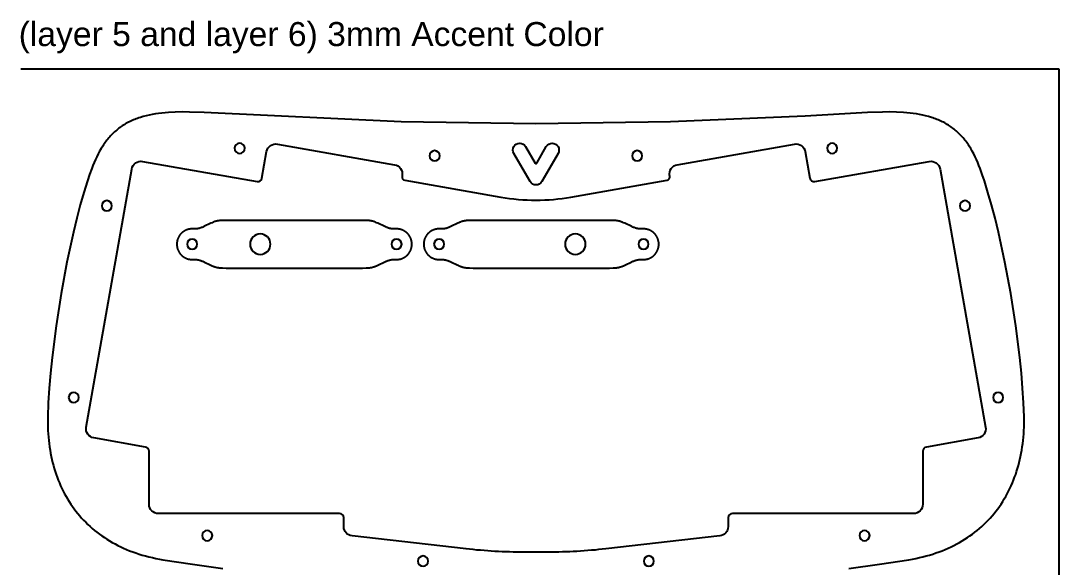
# Model space of a CAD drawing. Extents: x -770 to 754, y -86 to 233.
# Drawn here: x 449.5 to 754.3, y 72.2 to 232.8 of the extents above; entities that cross this region are included whole.
import ezdxf

# ---------------------------------------------------------------- set-up
doc = ezdxf.new("R2010")
doc.units = 0
for name, color, linetype in [('2D_ACR_PLOT$CUT1', 4, 'CONTINUOUS'), ('2D_ACR_PLOT$CUT2', 3, 'CONTINUOUS'), ('2D_ACR_PLOT$NOPRINT', 200, 'CONTINUOUS')]:
    doc.layers.add(name, color=color, linetype=linetype)
doc.styles.add('ARIAL_REGULAR', font='arial.ttf')

msp = doc.modelspace()

# ---------------------------------------------------------------- linework, layer by layer
at = {"layer": '2D_ACR_PLOT$CUT1'}
for p, q in [((597.65, 195.8, 22.2), (600.43, 190.98, 22.2)), ((600.93, 190.98, 22.2), (603.71, 195.8, 22.2)), ((598.95, 185.55, 22.2), (594.19, 193.8, 22.2)), ((607.18, 193.8, 22.2), (602.41, 185.55, 22.2))]:
    msp.add_line(p, q, dxfattribs=at)
at = {"layer": '2D_ACR_PLOT$CUT1', "extrusion": (-4.73695e-15, 0, -1)}
for centre in [(-513.73, 195.3, -22.2), (-687.63, 195.3, -22.2), (-570.96, 193.12, -22.2), (-630.41, 193.12, -22.2)]:
    msp.add_circle(centre, 1.5, dxfattribs=at)
at = {"layer": '2D_ACR_PLOT$CUT1', "extrusion": (0, 0, -1)}
for centre, radius in [((-474.73, 178.43, -22.2), 1.5), ((-726.63, 178.43, -22.2), 1.5), ((-499.78, 167.14), 1.5), ((-519.78, 167.14), 3), ((-559.78, 167.14), 1.5), ((-572.25, 167.14), 1.5), ((-612.25, 167.14), 3), ((-632.25, 167.14), 1.5), ((-465.02, 122.12, -22.2), 1.5), ((-736.34, 122.12, -22.2), 1.5), ((-504.22, 81.53, -22.2), 1.5), ((-697.14, 81.53, -22.2), 1.5), ((-567.55, 74.06, -22.2), 1.5), ((-633.81, 74.06, -22.2), 1.5)]:
    msp.add_circle(centre, radius, dxfattribs=at)
for centre, start, end in [((-595.92, 194.8, -22.2), 330, 150), ((-605.45, 194.8, -22.2), 30, 210), ((-600.68, 186.55, -22.2), 210, 330)]:
    msp.add_arc(centre, 2, start, end, dxfattribs=at)
at = {"layer": '2D_ACR_PLOT$CUT1'}
msp.add_arc((600.68, 191.12, 22.2), 0.287, 210, 330, dxfattribs=at)
at = {"layer": '2D_ACR_PLOT$CUT2'}
for p, q in [((484.18, 204.25, 22.2), (483.77, 204.11, 22.2)), ((484.59, 204.39, 22.2), (484.18, 204.25, 22.2)), ((485.43, 204.63, 22.2), (484.59, 204.39, 22.2)), ((486.29, 204.86, 22.2), (485.43, 204.63, 22.2)), ((487.17, 205.06, 22.2), (486.29, 204.86, 22.2)), ((488.06, 205.24, 22.2), (487.17, 205.06, 22.2)), ((488.98, 205.39, 22.2), (488.06, 205.24, 22.2)), ((489.91, 205.53, 22.2), (488.98, 205.39, 22.2)), ((490.86, 205.65, 22.2), (489.91, 205.53, 22.2)), ((491.82, 205.74, 22.2), (490.86, 205.65, 22.2)), ((492.8, 205.82, 22.2), (491.82, 205.74, 22.2)), ((494.81, 205.93, 22.2), (492.8, 205.82, 22.2)), ((496.87, 205.98, 22.2), (494.81, 205.93, 22.2)), ((498.97, 205.97, 22.2), (496.87, 205.98, 22.2)), ((503.32, 205.85, 22.2), (498.97, 205.97, 22.2)), ((561.16, 203.09, 22.2), (503.32, 205.85, 22.2)), ((679.73, 204.78, 22.2), (640.21, 203.09, 22.2)), ((698.05, 205.85, 22.2), (679.73, 204.78, 22.2)), ((702.39, 205.97, 22.2), (698.05, 205.85, 22.2)), ((704.5, 205.98, 22.2), (702.39, 205.97, 22.2)), ((706.56, 205.93, 22.2), (704.5, 205.98, 22.2)), ((708.56, 205.82, 22.2), (706.56, 205.93, 22.2)), ((709.54, 205.74, 22.2), (708.56, 205.82, 22.2)), ((710.51, 205.65, 22.2), (709.54, 205.74, 22.2)), ((711.45, 205.53, 22.2), (710.51, 205.65, 22.2)), ((712.39, 205.39, 22.2), (711.45, 205.53, 22.2)), ((713.3, 205.24, 22.2), (712.39, 205.39, 22.2)), ((714.2, 205.06, 22.2), (713.3, 205.24, 22.2)), ((715.07, 204.86, 22.2), (714.2, 205.06, 22.2)), ((715.93, 204.63, 22.2), (715.07, 204.86, 22.2)), ((716.77, 204.39, 22.2), (715.93, 204.63, 22.2)), ((717.18, 204.25, 22.2), (716.77, 204.39, 22.2)), ((717.59, 204.11, 22.2), (717.18, 204.25, 22.2)), ((478.29, 201.19, 22.2), (477.97, 200.94, 22.2)), ((478.62, 201.44, 22.2), (478.29, 201.19, 22.2)), ((478.95, 201.67, 22.2), (478.62, 201.44, 22.2)), ((479.29, 201.9, 22.2), (478.95, 201.67, 22.2)), ((479.63, 202.13, 22.2), (479.29, 201.9, 22.2)), ((479.98, 202.34, 22.2), (479.63, 202.13, 22.2)), ((480.34, 202.55, 22.2), (479.98, 202.34, 22.2)), ((480.7, 202.75, 22.2), (480.34, 202.55, 22.2)), ((481.07, 202.94, 22.2), (480.7, 202.75, 22.2)), ((481.44, 203.13, 22.2), (481.07, 202.94, 22.2)), ((481.81, 203.31, 22.2), (481.44, 203.13, 22.2)), ((482.2, 203.48, 22.2), (481.81, 203.31, 22.2)), ((482.58, 203.65, 22.2), (482.2, 203.48, 22.2)), ((482.97, 203.81, 22.2), (482.58, 203.65, 22.2)), ((483.37, 203.96, 22.2), (482.97, 203.81, 22.2)), ((483.77, 204.11, 22.2), (483.37, 203.96, 22.2)), ((600.68, 202.53, 22.2), (561.16, 203.09, 22.2)), ((640.21, 203.09, 22.2), (600.68, 202.53, 22.2)), ((717.99, 203.96, 22.2), (717.59, 204.11, 22.2)), ((718.39, 203.81, 22.2), (717.99, 203.96, 22.2)), ((718.78, 203.65, 22.2), (718.39, 203.81, 22.2)), ((719.17, 203.48, 22.2), (718.78, 203.65, 22.2)), ((719.55, 203.31, 22.2), (719.17, 203.48, 22.2)), ((719.93, 203.13, 22.2), (719.55, 203.31, 22.2)), ((720.3, 202.94, 22.2), (719.93, 203.13, 22.2)), ((720.66, 202.75, 22.2), (720.3, 202.94, 22.2)), ((721.02, 202.55, 22.2), (720.66, 202.75, 22.2)), ((721.38, 202.34, 22.2), (721.02, 202.55, 22.2)), ((721.73, 202.13, 22.2), (721.38, 202.34, 22.2)), ((722.07, 201.9, 22.2), (721.73, 202.13, 22.2)), ((722.41, 201.67, 22.2), (722.07, 201.9, 22.2)), ((722.75, 201.44, 22.2), (722.41, 201.67, 22.2)), ((723.08, 201.19, 22.2), (722.75, 201.44, 22.2)), ((723.4, 200.94, 22.2), (723.08, 201.19, 22.2)), ((475.3, 198.36, 22.2), (475.03, 198.04, 22.2)), ((475.58, 198.67, 22.2), (475.3, 198.36, 22.2)), ((475.86, 198.98, 22.2), (475.58, 198.67, 22.2)), ((476.14, 199.28, 22.2), (475.86, 198.98, 22.2)), ((476.43, 199.58, 22.2), (476.14, 199.28, 22.2)), ((476.73, 199.86, 22.2), (476.43, 199.58, 22.2)), ((477.03, 200.14, 22.2), (476.73, 199.86, 22.2)), ((477.34, 200.42, 22.2), (477.03, 200.14, 22.2)), ((477.65, 200.68, 22.2), (477.34, 200.42, 22.2)), ((477.97, 200.94, 22.2), (477.65, 200.68, 22.2)), ((723.72, 200.68, 22.2), (723.4, 200.94, 22.2)), ((724.03, 200.42, 22.2), (723.72, 200.68, 22.2)), ((724.33, 200.14, 22.2), (724.03, 200.42, 22.2)), ((724.64, 199.86, 22.2), (724.33, 200.14, 22.2)), ((724.93, 199.58, 22.2), (724.64, 199.86, 22.2)), ((725.22, 199.28, 22.2), (724.93, 199.58, 22.2)), ((725.51, 198.98, 22.2), (725.22, 199.28, 22.2)), ((725.79, 198.67, 22.2), (725.51, 198.98, 22.2)), ((726.06, 198.36, 22.2), (725.79, 198.67, 22.2)), ((726.33, 198.04, 22.2), (726.06, 198.36, 22.2)), ((473.06, 195.22, 22.2), (472.62, 194.45, 22.2)), ((473.53, 195.96, 22.2), (473.06, 195.22, 22.2)), ((473.76, 196.32, 22.2), (473.53, 195.96, 22.2)), ((474.01, 196.68, 22.2), (473.76, 196.32, 22.2)), ((474.26, 197.03, 22.2), (474.01, 196.68, 22.2)), ((474.51, 197.37, 22.2), (474.26, 197.03, 22.2)), ((474.77, 197.71, 22.2), (474.51, 197.37, 22.2)), ((475.03, 198.04, 22.2), (474.77, 197.71, 22.2)), ((524.83, 196.56, 22.2), (559.2, 190.5, 22.2)), ((642.17, 190.5, 22.2), (676.54, 196.56, 22.2)), ((726.6, 197.71, 22.2), (726.33, 198.04, 22.2)), ((726.85, 197.37, 22.2), (726.6, 197.71, 22.2)), ((727.11, 197.03, 22.2), (726.85, 197.37, 22.2)), ((727.36, 196.68, 22.2), (727.11, 197.03, 22.2)), ((727.6, 196.32, 22.2), (727.36, 196.68, 22.2)), ((727.84, 195.96, 22.2), (727.6, 196.32, 22.2)), ((728.3, 195.22, 22.2), (727.84, 195.96, 22.2)), ((728.74, 194.45, 22.2), (728.3, 195.22, 22.2)), ((471.79, 192.85, 22.2), (471.4, 192.01, 22.2)), ((472.19, 193.66, 22.2), (471.79, 192.85, 22.2)), ((472.62, 194.45, 22.2), (472.19, 193.66, 22.2)), ((520.27, 186.54, 22.2), (521.64, 194.33, 22.2)), ((679.72, 194.33, 22.2), (681.09, 186.54, 22.2)), ((729.17, 193.66, 22.2), (728.74, 194.45, 22.2)), ((729.58, 192.85, 22.2), (729.17, 193.66, 22.2)), ((729.97, 192.01, 22.2), (729.58, 192.85, 22.2)), ((468.69, 113.42, 22.2), (482.05, 189.22, 22.2)), ((470.32, 189.41, 22.2), (469.66, 187.61, 22.2)), ((470.66, 190.29, 22.2), (470.32, 189.41, 22.2)), ((471.02, 191.16, 22.2), (470.66, 190.29, 22.2)), ((471.4, 192.01, 22.2), (471.02, 191.16, 22.2)), ((485.24, 191.45, 22.2), (518.82, 185.53, 22.2)), ((682.54, 185.53, 22.2), (716.13, 191.45, 22.2)), ((719.31, 189.22, 22.2), (732.68, 113.42, 22.2)), ((730.34, 191.16, 22.2), (729.97, 192.01, 22.2)), ((730.7, 190.29, 22.2), (730.34, 191.16, 22.2)), ((731.05, 189.41, 22.2), (730.7, 190.29, 22.2)), ((731.7, 187.61, 22.2), (731.05, 189.41, 22.2)), ((469.66, 187.61, 22.2), (469.05, 185.77, 22.2)), ((561.43, 187.32, 22.2), (561.39, 187.1, 22.2)), ((562.2, 185.94, 22.2), (590.39, 180.97, 22.2)), ((610.97, 180.97, 22.2), (639.16, 185.94, 22.2)), ((639.97, 187.1, 22.2), (639.94, 187.32, 22.2)), ((732.31, 185.77, 22.2), (731.7, 187.61, 22.2)), ((469.05, 185.77, 22.2), (468, 182.37, 22.2)), ((733.36, 182.37, 22.2), (732.31, 185.77, 22.2)), ((468, 182.37, 22.2), (466.96, 178.69, 22.2)), ((734.4, 178.69, 22.2), (733.36, 182.37, 22.2)), ((466.96, 178.69, 22.2), (465.94, 174.76, 22.2)), ((735.43, 174.76, 22.2), (734.4, 178.69, 22.2)), ((465.94, 174.76, 22.2), (464.94, 170.63, 22.2)), ((506.45, 173.76), (506.29, 173.71)), ((506.61, 173.81), (506.45, 173.76)), ((506.76, 173.86), (506.61, 173.81)), ((506.92, 173.9), (506.76, 173.86)), ((507.07, 173.94), (506.92, 173.9)), ((507.22, 173.97), (507.07, 173.94)), ((507.37, 174), (507.22, 173.97)), ((507.52, 174.03), (507.37, 174)), ((507.67, 174.05), (507.52, 174.03)), ((507.81, 174.07), (507.67, 174.05)), ((507.96, 174.09), (507.81, 174.07)), ((508.1, 174.1), (507.96, 174.09)), ((508.39, 174.12), (508.1, 174.1)), ((508.67, 174.13), (508.39, 174.12)), ((509.78, 174.14), (508.67, 174.13)), ((549.78, 174.14), (509.78, 174.14)), ((550.89, 174.13), (549.78, 174.14)), ((551.17, 174.12), (550.89, 174.13)), ((551.46, 174.1), (551.17, 174.12)), ((551.6, 174.09), (551.46, 174.1)), ((551.74, 174.07), (551.6, 174.09)), ((551.89, 174.05), (551.74, 174.07)), ((552.04, 174.03), (551.89, 174.05)), ((552.19, 174), (552.04, 174.03)), ((552.34, 173.97), (552.19, 174)), ((552.49, 173.94), (552.34, 173.97)), ((552.64, 173.9), (552.49, 173.94)), ((552.8, 173.86), (552.64, 173.9)), ((552.95, 173.81), (552.8, 173.86)), ((553.11, 173.76), (552.95, 173.81)), ((553.27, 173.71), (553.11, 173.76)), ((578.92, 173.76), (578.76, 173.71)), ((579.07, 173.81), (578.92, 173.76)), ((579.23, 173.86), (579.07, 173.81)), ((579.39, 173.9), (579.23, 173.86)), ((579.54, 173.94), (579.39, 173.9)), ((579.69, 173.97), (579.54, 173.94)), ((579.84, 174), (579.69, 173.97)), ((579.99, 174.03), (579.84, 174)), ((580.14, 174.05), (579.99, 174.03)), ((580.28, 174.07), (580.14, 174.05)), ((580.43, 174.09), (580.28, 174.07)), ((580.57, 174.1), (580.43, 174.09)), ((580.85, 174.12), (580.57, 174.1)), ((581.14, 174.13), (580.85, 174.12)), ((582.25, 174.14), (581.14, 174.13)), ((622.25, 174.14), (582.25, 174.14)), ((623.36, 174.13), (622.25, 174.14)), ((623.64, 174.12), (623.36, 174.13)), ((623.92, 174.1), (623.64, 174.12)), ((624.07, 174.09), (623.92, 174.1)), ((624.21, 174.07), (624.07, 174.09)), ((624.36, 174.05), (624.21, 174.07)), ((624.5, 174.03), (624.36, 174.05)), ((624.65, 174), (624.5, 174.03)), ((624.8, 173.97), (624.65, 174)), ((624.95, 173.94), (624.8, 173.97)), ((625.11, 173.9), (624.95, 173.94)), ((625.26, 173.86), (625.11, 173.9)), ((625.42, 173.81), (625.26, 173.86)), ((625.58, 173.76), (625.42, 173.81)), ((625.74, 173.71), (625.58, 173.76)), ((736.43, 170.63, 22.2), (735.43, 174.76, 22.2)), ((497.03, 170.71), (496.94, 170.63)), ((497.13, 170.77), (497.03, 170.71)), ((497.22, 170.84), (497.13, 170.77)), ((497.32, 170.91), (497.22, 170.84)), ((497.41, 170.97), (497.32, 170.91)), ((497.51, 171.03), (497.41, 170.97)), ((497.61, 171.08), (497.51, 171.03)), ((497.71, 171.14), (497.61, 171.08)), ((497.81, 171.19), (497.71, 171.14)), ((497.92, 171.24), (497.81, 171.19)), ((498.02, 171.28), (497.92, 171.24)), ((498.12, 171.32), (498.02, 171.28)), ((498.23, 171.36), (498.12, 171.32)), ((498.33, 171.4), (498.23, 171.36)), ((498.44, 171.43), (498.33, 171.4)), ((498.54, 171.47), (498.44, 171.43)), ((498.65, 171.49), (498.54, 171.47)), ((498.75, 171.52), (498.65, 171.49)), ((498.86, 171.54), (498.75, 171.52)), ((498.96, 171.56), (498.86, 171.54)), ((499.07, 171.58), (498.96, 171.56)), ((499.17, 171.6), (499.07, 171.58)), ((499.27, 171.61), (499.17, 171.6)), ((499.38, 171.62), (499.27, 171.61)), ((499.48, 171.63), (499.38, 171.62)), ((499.58, 171.63), (499.48, 171.63)), ((499.68, 171.64), (499.58, 171.63)), ((499.78, 171.64), (499.68, 171.64)), ((499.92, 171.64), (499.78, 171.64)), ((500.48, 171.62), (499.92, 171.64)), ((500.63, 171.62), (500.48, 171.62)), ((500.77, 171.62), (500.63, 171.62)), ((500.92, 171.63), (500.77, 171.62)), ((501.07, 171.65), (500.92, 171.63)), ((501.22, 171.66), (501.07, 171.65)), ((501.38, 171.69), (501.22, 171.66)), ((501.54, 171.72), (501.38, 171.69)), ((501.7, 171.75), (501.54, 171.72)), ((501.86, 171.79), (501.7, 171.75)), ((502.02, 171.84), (501.86, 171.79)), ((502.19, 171.89), (502.02, 171.84)), ((502.36, 171.95), (502.19, 171.89)), ((502.52, 172.01), (502.36, 171.95)), ((502.69, 172.08), (502.52, 172.01)), ((502.87, 172.15), (502.69, 172.08)), ((503.21, 172.3), (502.87, 172.15)), ((505.3, 173.3), (503.21, 172.3)), ((505.64, 173.45), (505.3, 173.3)), ((505.97, 173.59), (505.64, 173.45)), ((506.13, 173.65), (505.97, 173.59)), ((506.29, 173.71), (506.13, 173.65)), ((553.43, 173.65), (553.27, 173.71)), ((553.59, 173.59), (553.43, 173.65)), ((553.92, 173.45), (553.59, 173.59)), ((554.26, 173.3), (553.92, 173.45)), ((556.35, 172.3), (554.26, 173.3)), ((556.69, 172.15), (556.35, 172.3)), ((556.86, 172.08), (556.69, 172.15)), ((557.03, 172.01), (556.86, 172.08)), ((557.2, 171.95), (557.03, 172.01)), ((557.37, 171.89), (557.2, 171.95)), ((557.54, 171.84), (557.37, 171.89)), ((557.7, 171.79), (557.54, 171.84)), ((557.86, 171.75), (557.7, 171.79)), ((558.02, 171.72), (557.86, 171.75)), ((558.18, 171.69), (558.02, 171.72)), ((558.34, 171.66), (558.18, 171.69)), ((558.49, 171.65), (558.34, 171.66)), ((558.64, 171.63), (558.49, 171.65)), ((558.79, 171.62), (558.64, 171.63)), ((558.93, 171.62), (558.79, 171.62)), ((559.08, 171.62), (558.93, 171.62)), ((559.64, 171.64), (559.08, 171.62)), ((559.78, 171.64), (559.64, 171.64)), ((559.88, 171.64), (559.78, 171.64)), ((559.98, 171.63), (559.88, 171.64)), ((560.08, 171.63), (559.98, 171.63)), ((560.18, 171.62), (560.08, 171.63)), ((560.29, 171.61), (560.18, 171.62)), ((560.39, 171.6), (560.29, 171.61)), ((560.49, 171.58), (560.39, 171.6)), ((560.6, 171.56), (560.49, 171.58)), ((560.7, 171.54), (560.6, 171.56)), ((560.81, 171.52), (560.7, 171.54)), ((560.91, 171.49), (560.81, 171.52)), ((561.02, 171.47), (560.91, 171.49)), ((561.12, 171.43), (561.02, 171.47)), ((561.23, 171.4), (561.12, 171.43)), ((561.33, 171.36), (561.23, 171.4)), ((561.44, 171.32), (561.33, 171.36)), ((561.54, 171.28), (561.44, 171.32)), ((561.64, 171.24), (561.54, 171.28)), ((561.75, 171.19), (561.64, 171.24)), ((561.85, 171.14), (561.75, 171.19)), ((561.95, 171.08), (561.85, 171.14)), ((562.05, 171.03), (561.95, 171.08)), ((562.14, 170.97), (562.05, 171.03)), ((562.24, 170.91), (562.14, 170.97)), ((562.34, 170.84), (562.24, 170.91)), ((562.43, 170.77), (562.34, 170.84)), ((562.52, 170.71), (562.43, 170.77)), ((562.62, 170.63), (562.52, 170.71)), ((569.5, 170.71), (569.41, 170.63)), ((569.59, 170.77), (569.5, 170.71)), ((569.69, 170.84), (569.59, 170.77)), ((569.78, 170.91), (569.69, 170.84)), ((569.88, 170.97), (569.78, 170.91)), ((569.98, 171.03), (569.88, 170.97)), ((570.08, 171.08), (569.98, 171.03)), ((570.18, 171.14), (570.08, 171.08)), ((570.28, 171.19), (570.18, 171.14)), ((570.38, 171.24), (570.28, 171.19)), ((570.49, 171.28), (570.38, 171.24)), ((570.59, 171.32), (570.49, 171.28)), ((570.69, 171.36), (570.59, 171.32)), ((570.8, 171.4), (570.69, 171.36)), ((570.9, 171.43), (570.8, 171.4)), ((571.01, 171.47), (570.9, 171.43)), ((571.11, 171.49), (571.01, 171.47)), ((571.22, 171.52), (571.11, 171.49)), ((571.32, 171.54), (571.22, 171.52)), ((571.43, 171.56), (571.32, 171.54)), ((571.53, 171.58), (571.43, 171.56)), ((571.64, 171.6), (571.53, 171.58)), ((571.74, 171.61), (571.64, 171.6)), ((571.84, 171.62), (571.74, 171.61)), ((571.94, 171.63), (571.84, 171.62)), ((572.05, 171.63), (571.94, 171.63)), ((572.15, 171.64), (572.05, 171.63)), ((572.25, 171.64), (572.15, 171.64)), ((572.39, 171.64), (572.25, 171.64)), ((572.95, 171.62), (572.39, 171.64)), ((573.09, 171.62), (572.95, 171.62)), ((573.24, 171.62), (573.09, 171.62)), ((573.39, 171.63), (573.24, 171.62)), ((573.54, 171.65), (573.39, 171.63)), ((573.69, 171.66), (573.54, 171.65)), ((573.85, 171.69), (573.69, 171.66)), ((574, 171.72), (573.85, 171.69)), ((574.16, 171.75), (574, 171.72)), ((574.33, 171.79), (574.16, 171.75)), ((574.49, 171.84), (574.33, 171.79)), ((574.65, 171.89), (574.49, 171.84)), ((574.82, 171.95), (574.65, 171.89)), ((574.99, 172.01), (574.82, 171.95)), ((575.16, 172.08), (574.99, 172.01)), ((575.33, 172.15), (575.16, 172.08)), ((575.68, 172.3), (575.33, 172.15)), ((577.77, 173.3), (575.68, 172.3)), ((578.1, 173.45), (577.77, 173.3)), ((578.43, 173.59), (578.1, 173.45)), ((578.6, 173.65), (578.43, 173.59)), ((578.76, 173.71), (578.6, 173.65)), ((625.9, 173.65), (625.74, 173.71)), ((626.06, 173.59), (625.9, 173.65)), ((626.39, 173.45), (626.06, 173.59)), ((626.73, 173.3), (626.39, 173.45)), ((628.81, 172.3), (626.73, 173.3)), ((629.16, 172.15), (628.81, 172.3)), ((629.33, 172.08), (629.16, 172.15)), ((629.5, 172.01), (629.33, 172.08)), ((629.67, 171.95), (629.5, 172.01)), ((629.84, 171.89), (629.67, 171.95)), ((630, 171.84), (629.84, 171.89)), ((630.17, 171.79), (630, 171.84)), ((630.33, 171.75), (630.17, 171.79)), ((630.49, 171.72), (630.33, 171.75)), ((630.65, 171.69), (630.49, 171.72)), ((630.8, 171.66), (630.65, 171.69)), ((630.96, 171.65), (630.8, 171.66)), ((631.11, 171.63), (630.96, 171.65)), ((631.25, 171.62), (631.11, 171.63)), ((631.4, 171.62), (631.25, 171.62)), ((631.55, 171.62), (631.4, 171.62)), ((632.11, 171.64), (631.55, 171.62)), ((632.25, 171.64), (632.11, 171.64)), ((632.35, 171.64), (632.25, 171.64)), ((632.45, 171.63), (632.35, 171.64)), ((632.55, 171.63), (632.45, 171.63)), ((632.65, 171.62), (632.55, 171.63)), ((632.75, 171.61), (632.65, 171.62)), ((632.86, 171.6), (632.75, 171.61)), ((632.96, 171.58), (632.86, 171.6)), ((633.07, 171.56), (632.96, 171.58)), ((633.17, 171.54), (633.07, 171.56)), ((633.27, 171.52), (633.17, 171.54)), ((633.38, 171.49), (633.27, 171.52)), ((633.48, 171.47), (633.38, 171.49)), ((633.59, 171.43), (633.48, 171.47)), ((633.69, 171.4), (633.59, 171.43)), ((633.8, 171.36), (633.69, 171.4)), ((633.9, 171.32), (633.8, 171.36)), ((634.01, 171.28), (633.9, 171.32)), ((634.11, 171.24), (634.01, 171.28)), ((634.21, 171.19), (634.11, 171.24)), ((634.31, 171.14), (634.21, 171.19)), ((634.41, 171.08), (634.31, 171.14)), ((634.51, 171.03), (634.41, 171.08)), ((634.61, 170.97), (634.51, 171.03)), ((634.71, 170.91), (634.61, 170.97)), ((634.8, 170.84), (634.71, 170.91)), ((634.9, 170.77), (634.8, 170.84)), ((634.99, 170.71), (634.9, 170.77)), ((635.08, 170.63), (634.99, 170.71)), ((464.94, 170.63, 22.2), (463.04, 161.85, 22.2)), ((495.31, 167.65), (495.3, 167.54)), ((495.32, 167.75), (495.31, 167.65)), ((495.34, 167.85), (495.32, 167.75)), ((495.35, 167.96), (495.34, 167.85)), ((495.38, 168.06), (495.35, 167.96)), ((495.4, 168.17), (495.38, 168.06)), ((495.42, 168.27), (495.4, 168.17)), ((495.45, 168.38), (495.42, 168.27)), ((495.48, 168.48), (495.45, 168.38)), ((495.52, 168.59), (495.48, 168.48)), ((495.56, 168.69), (495.52, 168.59)), ((495.6, 168.8), (495.56, 168.69)), ((495.64, 168.9), (495.6, 168.8)), ((495.68, 169), (495.64, 168.9)), ((495.73, 169.1), (495.68, 169)), ((495.78, 169.21), (495.73, 169.1)), ((495.84, 169.31), (495.78, 169.21)), ((495.89, 169.41), (495.84, 169.31)), ((495.95, 169.5), (495.89, 169.41)), ((496.01, 169.6), (495.95, 169.5)), ((496.08, 169.7), (496.01, 169.6)), ((496.14, 169.79), (496.08, 169.7)), ((496.21, 169.88), (496.14, 169.79)), ((496.29, 169.98), (496.21, 169.88)), ((496.36, 170.07), (496.29, 169.98)), ((496.44, 170.15), (496.36, 170.07)), ((496.52, 170.24), (496.44, 170.15)), ((496.6, 170.32), (496.52, 170.24)), ((496.68, 170.4), (496.6, 170.32)), ((496.77, 170.48), (496.68, 170.4)), ((496.85, 170.56), (496.77, 170.48)), ((496.94, 170.63), (496.85, 170.56)), ((562.71, 170.56), (562.62, 170.63)), ((562.79, 170.48), (562.71, 170.56)), ((562.88, 170.4), (562.79, 170.48)), ((562.96, 170.32), (562.88, 170.4)), ((563.04, 170.24), (562.96, 170.32)), ((563.12, 170.15), (563.04, 170.24)), ((563.2, 170.07), (563.12, 170.15)), ((563.27, 169.98), (563.2, 170.07)), ((563.35, 169.88), (563.27, 169.98)), ((563.41, 169.79), (563.35, 169.88)), ((563.48, 169.7), (563.41, 169.79)), ((563.55, 169.6), (563.48, 169.7)), ((563.61, 169.5), (563.55, 169.6)), ((563.67, 169.41), (563.61, 169.5)), ((563.72, 169.31), (563.67, 169.41)), ((563.78, 169.21), (563.72, 169.31)), ((563.83, 169.1), (563.78, 169.21)), ((563.88, 169), (563.83, 169.1)), ((563.92, 168.9), (563.88, 169)), ((563.96, 168.8), (563.92, 168.9)), ((564, 168.69), (563.96, 168.8)), ((564.04, 168.59), (564, 168.69)), ((564.07, 168.48), (564.04, 168.59)), ((564.11, 168.38), (564.07, 168.48)), ((564.13, 168.27), (564.11, 168.38)), ((564.16, 168.17), (564.13, 168.27)), ((564.18, 168.06), (564.16, 168.17)), ((564.2, 167.96), (564.18, 168.06)), ((564.22, 167.85), (564.2, 167.96)), ((564.24, 167.75), (564.22, 167.85)), ((564.25, 167.65), (564.24, 167.75)), ((564.26, 167.54), (564.25, 167.65)), ((567.78, 167.65), (567.76, 167.54)), ((567.79, 167.75), (567.78, 167.65)), ((567.8, 167.85), (567.79, 167.75)), ((567.82, 167.96), (567.8, 167.85)), ((567.84, 168.06), (567.82, 167.96)), ((567.87, 168.17), (567.84, 168.06)), ((567.89, 168.27), (567.87, 168.17)), ((567.92, 168.38), (567.89, 168.27)), ((567.95, 168.48), (567.92, 168.38)), ((567.99, 168.59), (567.95, 168.48)), ((568.02, 168.69), (567.99, 168.59)), ((568.06, 168.8), (568.02, 168.69)), ((568.11, 168.9), (568.06, 168.8)), ((568.15, 169), (568.11, 168.9)), ((568.2, 169.1), (568.15, 169)), ((568.25, 169.21), (568.2, 169.1)), ((568.3, 169.31), (568.25, 169.21)), ((568.36, 169.41), (568.3, 169.31)), ((568.42, 169.5), (568.36, 169.41)), ((568.48, 169.6), (568.42, 169.5)), ((568.54, 169.7), (568.48, 169.6)), ((568.61, 169.79), (568.54, 169.7)), ((568.68, 169.88), (568.61, 169.79)), ((568.75, 169.98), (568.68, 169.88)), ((568.83, 170.07), (568.75, 169.98)), ((568.9, 170.15), (568.83, 170.07)), ((568.98, 170.24), (568.9, 170.15)), ((569.06, 170.32), (568.98, 170.24)), ((569.15, 170.4), (569.06, 170.32)), ((569.23, 170.48), (569.15, 170.4)), ((569.32, 170.56), (569.23, 170.48)), ((569.41, 170.63), (569.32, 170.56)), ((635.17, 170.56), (635.08, 170.63)), ((635.26, 170.48), (635.17, 170.56)), ((635.35, 170.4), (635.26, 170.48)), ((635.43, 170.32), (635.35, 170.4)), ((635.51, 170.24), (635.43, 170.32)), ((635.59, 170.15), (635.51, 170.24)), ((635.67, 170.07), (635.59, 170.15)), ((635.74, 169.98), (635.67, 170.07)), ((635.81, 169.88), (635.74, 169.98)), ((635.88, 169.79), (635.81, 169.88)), ((635.95, 169.7), (635.88, 169.79)), ((636.01, 169.6), (635.95, 169.7)), ((636.07, 169.5), (636.01, 169.6)), ((636.13, 169.41), (636.07, 169.5)), ((636.19, 169.31), (636.13, 169.41)), ((636.24, 169.21), (636.19, 169.31)), ((636.29, 169.1), (636.24, 169.21)), ((636.34, 169), (636.29, 169.1)), ((636.39, 168.9), (636.34, 169)), ((636.43, 168.8), (636.39, 168.9)), ((636.47, 168.69), (636.43, 168.8)), ((636.51, 168.59), (636.47, 168.69)), ((636.54, 168.48), (636.51, 168.59)), ((636.57, 168.38), (636.54, 168.48)), ((636.6, 168.27), (636.57, 168.38)), ((636.63, 168.17), (636.6, 168.27)), ((636.65, 168.06), (636.63, 168.17)), ((636.67, 167.96), (636.65, 168.06)), ((636.69, 167.85), (636.67, 167.96)), ((636.71, 167.75), (636.69, 167.85)), ((636.72, 167.65), (636.71, 167.75)), ((636.73, 167.54), (636.72, 167.65)), ((738.33, 161.85, 22.2), (736.43, 170.63, 22.2)), ((495.29, 167.44), (495.28, 167.34)), ((495.28, 167.34), (495.28, 167.24)), ((495.28, 167.24), (495.28, 167.14)), ((495.28, 167.14), (495.28, 167.04)), ((495.28, 167.04), (495.28, 166.94)), ((495.28, 166.94), (495.29, 166.84)), ((495.3, 167.54), (495.29, 167.44)), ((495.29, 166.84), (495.3, 166.74)), ((495.3, 166.74), (495.31, 166.63)), ((495.31, 166.63), (495.32, 166.53)), ((495.32, 166.53), (495.34, 166.42)), ((495.34, 166.42), (495.35, 166.32)), ((495.35, 166.32), (495.38, 166.22)), ((495.38, 166.22), (495.4, 166.11)), ((495.4, 166.11), (495.42, 166.01)), ((495.42, 166.01), (495.45, 165.9)), ((495.45, 165.9), (495.48, 165.8)), ((495.48, 165.8), (495.52, 165.69)), ((495.52, 165.69), (495.56, 165.59)), ((495.56, 165.59), (495.6, 165.48)), ((495.6, 165.48), (495.64, 165.38)), ((495.64, 165.38), (495.68, 165.28)), ((495.68, 165.28), (495.73, 165.17)), ((495.73, 165.17), (495.78, 165.07)), ((495.78, 165.07), (495.84, 164.97)), ((495.84, 164.97), (495.89, 164.87)), ((495.89, 164.87), (495.95, 164.77)), ((495.95, 164.77), (496.01, 164.68)), ((496.01, 164.68), (496.08, 164.58)), ((563.48, 164.58), (563.55, 164.68)), ((563.55, 164.68), (563.61, 164.77)), ((563.61, 164.77), (563.67, 164.87)), ((563.67, 164.87), (563.72, 164.97)), ((563.72, 164.97), (563.78, 165.07)), ((563.78, 165.07), (563.83, 165.17)), ((563.83, 165.17), (563.88, 165.28)), ((563.88, 165.28), (563.92, 165.38)), ((563.92, 165.38), (563.96, 165.48)), ((563.96, 165.48), (564, 165.59)), ((564, 165.59), (564.04, 165.69)), ((564.04, 165.69), (564.07, 165.8)), ((564.07, 165.8), (564.11, 165.9)), ((564.11, 165.9), (564.13, 166.01)), ((564.13, 166.01), (564.16, 166.11)), ((564.16, 166.11), (564.18, 166.22)), ((564.18, 166.22), (564.2, 166.32)), ((564.2, 166.32), (564.22, 166.42)), ((564.22, 166.42), (564.24, 166.53)), ((564.24, 166.53), (564.25, 166.63)), ((564.25, 166.63), (564.26, 166.74)), ((564.27, 167.44), (564.26, 167.54)), ((564.26, 166.74), (564.27, 166.84)), ((564.28, 167.34), (564.27, 167.44)), ((564.27, 166.84), (564.28, 166.94)), ((564.28, 167.24), (564.28, 167.34)), ((564.28, 167.14), (564.28, 167.24)), ((564.28, 167.04), (564.28, 167.14)), ((564.28, 166.94), (564.28, 167.04)), ((567.76, 167.44), (567.75, 167.34)), ((567.75, 167.34), (567.75, 167.24)), ((567.75, 167.24), (567.75, 167.14)), ((567.75, 167.14), (567.75, 167.04)), ((567.75, 167.04), (567.75, 166.94)), ((567.75, 166.94), (567.76, 166.84)), ((567.76, 167.54), (567.76, 167.44)), ((567.76, 166.84), (567.76, 166.74)), ((567.76, 166.74), (567.78, 166.63)), ((567.78, 166.63), (567.79, 166.53)), ((567.79, 166.53), (567.8, 166.42)), ((567.8, 166.42), (567.82, 166.32)), ((567.82, 166.32), (567.84, 166.22)), ((567.84, 166.22), (567.87, 166.11)), ((567.87, 166.11), (567.89, 166.01)), ((567.89, 166.01), (567.92, 165.9)), ((567.92, 165.9), (567.95, 165.8)), ((567.95, 165.8), (567.99, 165.69)), ((567.99, 165.69), (568.02, 165.59)), ((568.02, 165.59), (568.06, 165.48)), ((568.06, 165.48), (568.11, 165.38)), ((568.11, 165.38), (568.15, 165.28)), ((568.15, 165.28), (568.2, 165.17)), ((568.2, 165.17), (568.25, 165.07)), ((568.25, 165.07), (568.3, 164.97)), ((568.3, 164.97), (568.36, 164.87)), ((568.36, 164.87), (568.42, 164.77)), ((568.42, 164.77), (568.48, 164.68)), ((568.48, 164.68), (568.54, 164.58)), ((635.95, 164.58), (636.01, 164.68)), ((636.01, 164.68), (636.07, 164.77)), ((636.07, 164.77), (636.13, 164.87)), ((636.13, 164.87), (636.19, 164.97)), ((636.19, 164.97), (636.24, 165.07)), ((636.24, 165.07), (636.29, 165.17)), ((636.29, 165.17), (636.34, 165.28)), ((636.34, 165.28), (636.39, 165.38)), ((636.39, 165.38), (636.43, 165.48)), ((636.43, 165.48), (636.47, 165.59)), ((636.47, 165.59), (636.51, 165.69)), ((636.51, 165.69), (636.54, 165.8)), ((636.54, 165.8), (636.57, 165.9)), ((636.57, 165.9), (636.6, 166.01)), ((636.6, 166.01), (636.63, 166.11)), ((636.63, 166.11), (636.65, 166.22)), ((636.65, 166.22), (636.67, 166.32)), ((636.67, 166.32), (636.69, 166.42)), ((636.69, 166.42), (636.71, 166.53)), ((636.71, 166.53), (636.72, 166.63)), ((636.72, 166.63), (636.73, 166.74)), ((636.74, 167.44), (636.73, 167.54)), ((636.73, 166.74), (636.74, 166.84)), ((636.74, 167.34), (636.74, 167.44)), ((636.75, 167.24), (636.74, 167.34)), ((636.74, 166.94), (636.75, 167.04)), ((636.74, 166.84), (636.74, 166.94)), ((636.75, 167.14), (636.75, 167.24)), ((636.75, 167.04), (636.75, 167.14)), ((463.04, 161.85, 22.2), (461.32, 152.62, 22.2)), ((496.08, 164.58), (496.14, 164.49)), ((496.14, 164.49), (496.21, 164.39)), ((496.21, 164.39), (496.29, 164.3)), ((496.29, 164.3), (496.36, 164.21)), ((496.36, 164.21), (496.44, 164.13)), ((496.44, 164.13), (496.52, 164.04)), ((496.52, 164.04), (496.6, 163.96)), ((496.6, 163.96), (496.68, 163.88)), ((496.68, 163.88), (496.77, 163.8)), ((496.77, 163.8), (496.85, 163.72)), ((496.85, 163.72), (496.94, 163.65)), ((496.94, 163.65), (497.03, 163.57)), ((497.03, 163.57), (497.13, 163.5)), ((497.13, 163.5), (497.22, 163.44)), ((497.22, 163.44), (497.32, 163.37)), ((497.32, 163.37), (497.41, 163.31)), ((497.41, 163.31), (497.51, 163.25)), ((497.51, 163.25), (497.61, 163.2)), ((497.61, 163.2), (497.71, 163.14)), ((497.71, 163.14), (497.81, 163.09)), ((497.81, 163.09), (497.92, 163.04)), ((497.92, 163.04), (498.02, 163)), ((498.02, 163), (498.12, 162.96)), ((498.12, 162.96), (498.23, 162.92)), ((498.23, 162.92), (498.33, 162.88)), ((498.33, 162.88), (498.44, 162.84)), ((498.44, 162.84), (498.54, 162.81)), ((498.54, 162.81), (498.65, 162.78)), ((498.65, 162.78), (498.75, 162.76)), ((498.75, 162.76), (498.86, 162.74)), ((498.86, 162.74), (498.96, 162.71)), ((498.96, 162.71), (499.07, 162.7)), ((499.07, 162.7), (499.17, 162.68)), ((499.17, 162.68), (499.27, 162.67)), ((499.27, 162.67), (499.38, 162.66)), ((499.38, 162.66), (499.48, 162.65)), ((499.48, 162.65), (499.58, 162.64)), ((499.58, 162.64), (499.68, 162.64)), ((499.68, 162.64), (499.78, 162.64)), ((499.78, 162.64), (499.92, 162.64)), ((499.92, 162.64), (500.48, 162.66)), ((500.48, 162.66), (500.63, 162.66)), ((500.63, 162.66), (500.77, 162.65)), ((500.77, 162.65), (500.92, 162.65)), ((500.92, 162.65), (501.07, 162.63)), ((501.07, 162.63), (501.22, 162.62)), ((501.22, 162.62), (501.38, 162.59)), ((501.38, 162.59), (501.54, 162.56)), ((501.54, 162.56), (501.7, 162.53)), ((501.7, 162.53), (501.86, 162.49)), ((501.86, 162.49), (502.02, 162.44)), ((502.02, 162.44), (502.19, 162.39)), ((502.19, 162.39), (502.36, 162.33)), ((502.36, 162.33), (502.52, 162.27)), ((502.52, 162.27), (502.69, 162.2)), ((502.69, 162.2), (502.87, 162.13)), ((502.87, 162.13), (503.21, 161.98)), ((503.21, 161.98), (505.3, 160.98)), ((554.26, 160.98), (556.35, 161.98)), ((556.35, 161.98), (556.69, 162.13)), ((556.69, 162.13), (556.86, 162.2)), ((556.86, 162.2), (557.03, 162.27)), ((557.03, 162.27), (557.2, 162.33)), ((557.2, 162.33), (557.37, 162.39)), ((557.37, 162.39), (557.54, 162.44)), ((557.54, 162.44), (557.7, 162.49)), ((557.7, 162.49), (557.86, 162.53)), ((557.86, 162.53), (558.02, 162.56)), ((558.02, 162.56), (558.18, 162.59)), ((558.18, 162.59), (558.34, 162.62)), ((558.34, 162.62), (558.49, 162.63)), ((558.49, 162.63), (558.64, 162.65)), ((558.64, 162.65), (558.79, 162.65)), ((558.79, 162.65), (558.93, 162.66)), ((558.93, 162.66), (559.08, 162.66)), ((559.08, 162.66), (559.64, 162.64)), ((559.64, 162.64), (559.78, 162.64)), ((559.78, 162.64), (559.88, 162.64)), ((559.88, 162.64), (559.98, 162.64)), ((559.98, 162.64), (560.08, 162.65)), ((560.08, 162.65), (560.18, 162.66)), ((560.18, 162.66), (560.29, 162.67)), ((560.29, 162.67), (560.39, 162.68)), ((560.39, 162.68), (560.49, 162.7)), ((560.49, 162.7), (560.6, 162.71)), ((560.6, 162.71), (560.7, 162.74)), ((560.7, 162.74), (560.81, 162.76)), ((560.81, 162.76), (560.91, 162.78)), ((560.91, 162.78), (561.02, 162.81)), ((561.02, 162.81), (561.12, 162.84)), ((561.12, 162.84), (561.23, 162.88)), ((561.23, 162.88), (561.33, 162.92)), ((561.33, 162.92), (561.44, 162.96)), ((561.44, 162.96), (561.54, 163)), ((561.54, 163), (561.64, 163.04)), ((561.64, 163.04), (561.75, 163.09)), ((561.75, 163.09), (561.85, 163.14)), ((561.85, 163.14), (561.95, 163.2)), ((561.95, 163.2), (562.05, 163.25)), ((562.05, 163.25), (562.14, 163.31)), ((562.14, 163.31), (562.24, 163.37)), ((562.24, 163.37), (562.34, 163.44)), ((562.34, 163.44), (562.43, 163.5)), ((562.43, 163.5), (562.52, 163.57)), ((562.52, 163.57), (562.62, 163.65)), ((562.62, 163.65), (562.71, 163.72)), ((562.71, 163.72), (562.79, 163.8)), ((562.79, 163.8), (562.88, 163.88)), ((562.88, 163.88), (562.96, 163.96)), ((562.96, 163.96), (563.04, 164.04)), ((563.04, 164.04), (563.12, 164.13)), ((563.12, 164.13), (563.2, 164.21)), ((563.2, 164.21), (563.27, 164.3)), ((563.27, 164.3), (563.35, 164.39)), ((563.35, 164.39), (563.41, 164.49)), ((563.41, 164.49), (563.48, 164.58)), ((568.54, 164.58), (568.61, 164.49)), ((568.61, 164.49), (568.68, 164.39)), ((568.68, 164.39), (568.75, 164.3)), ((568.75, 164.3), (568.83, 164.21)), ((568.83, 164.21), (568.9, 164.13)), ((568.9, 164.13), (568.98, 164.04)), ((568.98, 164.04), (569.06, 163.96)), ((569.06, 163.96), (569.15, 163.88)), ((569.15, 163.88), (569.23, 163.8)), ((569.23, 163.8), (569.32, 163.72)), ((569.32, 163.72), (569.41, 163.65)), ((569.41, 163.65), (569.5, 163.57)), ((569.5, 163.57), (569.59, 163.5)), ((569.59, 163.5), (569.69, 163.44)), ((569.69, 163.44), (569.78, 163.37)), ((569.78, 163.37), (569.88, 163.31)), ((569.88, 163.31), (569.98, 163.25)), ((569.98, 163.25), (570.08, 163.2)), ((570.08, 163.2), (570.18, 163.14)), ((570.18, 163.14), (570.28, 163.09)), ((570.28, 163.09), (570.38, 163.04)), ((570.38, 163.04), (570.49, 163)), ((570.49, 163), (570.59, 162.96)), ((570.59, 162.96), (570.69, 162.92)), ((570.69, 162.92), (570.8, 162.88)), ((570.8, 162.88), (570.9, 162.84)), ((570.9, 162.84), (571.01, 162.81)), ((571.01, 162.81), (571.11, 162.78)), ((571.11, 162.78), (571.22, 162.76)), ((571.22, 162.76), (571.32, 162.74)), ((571.32, 162.74), (571.43, 162.71)), ((571.43, 162.71), (571.53, 162.7)), ((571.53, 162.7), (571.64, 162.68)), ((571.64, 162.68), (571.74, 162.67)), ((571.74, 162.67), (571.84, 162.66)), ((571.84, 162.66), (571.94, 162.65)), ((571.94, 162.65), (572.05, 162.64)), ((572.05, 162.64), (572.15, 162.64)), ((572.15, 162.64), (572.25, 162.64)), ((572.25, 162.64), (572.39, 162.64)), ((572.39, 162.64), (572.95, 162.66)), ((572.95, 162.66), (573.09, 162.66)), ((573.09, 162.66), (573.24, 162.65)), ((573.24, 162.65), (573.39, 162.65)), ((573.39, 162.65), (573.54, 162.63)), ((573.54, 162.63), (573.69, 162.62)), ((573.69, 162.62), (573.85, 162.59)), ((573.85, 162.59), (574, 162.56)), ((574, 162.56), (574.16, 162.53)), ((574.16, 162.53), (574.33, 162.49)), ((574.33, 162.49), (574.49, 162.44)), ((574.49, 162.44), (574.65, 162.39)), ((574.65, 162.39), (574.82, 162.33)), ((574.82, 162.33), (574.99, 162.27)), ((574.99, 162.27), (575.16, 162.2)), ((575.16, 162.2), (575.33, 162.13)), ((575.33, 162.13), (575.68, 161.98)), ((575.68, 161.98), (577.77, 160.98)), ((626.73, 160.98), (628.81, 161.98)), ((628.81, 161.98), (629.16, 162.13)), ((629.16, 162.13), (629.33, 162.2)), ((629.33, 162.2), (629.5, 162.27)), ((629.5, 162.27), (629.67, 162.33)), ((629.67, 162.33), (629.84, 162.39)), ((629.84, 162.39), (630, 162.44)), ((630, 162.44), (630.17, 162.49)), ((630.17, 162.49), (630.33, 162.53)), ((630.33, 162.53), (630.49, 162.56)), ((630.49, 162.56), (630.65, 162.59)), ((630.65, 162.59), (630.8, 162.62)), ((630.8, 162.62), (630.96, 162.63)), ((630.96, 162.63), (631.11, 162.65)), ((631.11, 162.65), (631.25, 162.65)), ((631.25, 162.65), (631.4, 162.66)), ((631.4, 162.66), (631.55, 162.66)), ((631.55, 162.66), (632.11, 162.64)), ((632.11, 162.64), (632.25, 162.64)), ((632.25, 162.64), (632.35, 162.64)), ((632.35, 162.64), (632.45, 162.64)), ((632.45, 162.64), (632.55, 162.65)), ((632.55, 162.65), (632.65, 162.66)), ((632.65, 162.66), (632.75, 162.67)), ((632.75, 162.67), (632.86, 162.68)), ((632.86, 162.68), (632.96, 162.7)), ((632.96, 162.7), (633.07, 162.71)), ((633.07, 162.71), (633.17, 162.74)), ((633.17, 162.74), (633.27, 162.76)), ((633.27, 162.76), (633.38, 162.78)), ((633.38, 162.78), (633.48, 162.81)), ((633.48, 162.81), (633.59, 162.84)), ((633.59, 162.84), (633.69, 162.88)), ((633.69, 162.88), (633.8, 162.92)), ((633.8, 162.92), (633.9, 162.96)), ((633.9, 162.96), (634.01, 163)), ((634.01, 163), (634.11, 163.04)), ((634.11, 163.04), (634.21, 163.09)), ((634.21, 163.09), (634.31, 163.14)), ((634.31, 163.14), (634.41, 163.2)), ((634.41, 163.2), (634.51, 163.25)), ((634.51, 163.25), (634.61, 163.31)), ((634.61, 163.31), (634.71, 163.37)), ((634.71, 163.37), (634.8, 163.44)), ((634.8, 163.44), (634.9, 163.5)), ((634.9, 163.5), (634.99, 163.57)), ((634.99, 163.57), (635.08, 163.65)), ((635.08, 163.65), (635.17, 163.72)), ((635.17, 163.72), (635.26, 163.8)), ((635.26, 163.8), (635.35, 163.88)), ((635.35, 163.88), (635.43, 163.96)), ((635.43, 163.96), (635.51, 164.04)), ((635.51, 164.04), (635.59, 164.13)), ((635.59, 164.13), (635.67, 164.21)), ((635.67, 164.21), (635.74, 164.3)), ((635.74, 164.3), (635.81, 164.39)), ((635.81, 164.39), (635.88, 164.49)), ((635.88, 164.49), (635.95, 164.58)), ((740.05, 152.62, 22.2), (738.33, 161.85, 22.2)), ((505.3, 160.98), (505.64, 160.83)), ((505.64, 160.83), (505.97, 160.69)), ((505.97, 160.69), (506.13, 160.63)), ((506.13, 160.63), (506.29, 160.57)), ((506.29, 160.57), (506.45, 160.52)), ((506.45, 160.52), (506.61, 160.47)), ((506.61, 160.47), (506.76, 160.42)), ((506.76, 160.42), (506.92, 160.38)), ((506.92, 160.38), (507.07, 160.34)), ((507.07, 160.34), (507.22, 160.31)), ((507.22, 160.31), (507.37, 160.28)), ((507.37, 160.28), (507.52, 160.25)), ((507.52, 160.25), (507.67, 160.23)), ((507.67, 160.23), (507.81, 160.21)), ((507.81, 160.21), (507.96, 160.19)), ((507.96, 160.19), (508.1, 160.18)), ((508.1, 160.18), (508.39, 160.16)), ((508.39, 160.16), (508.67, 160.15)), ((508.67, 160.15), (509.78, 160.14)), ((509.78, 160.14), (549.78, 160.14)), ((549.78, 160.14), (550.89, 160.15)), ((550.89, 160.15), (551.17, 160.16)), ((551.17, 160.16), (551.46, 160.18)), ((551.46, 160.18), (551.6, 160.19)), ((551.6, 160.19), (551.74, 160.21)), ((551.74, 160.21), (551.89, 160.23)), ((551.89, 160.23), (552.04, 160.25)), ((552.04, 160.25), (552.19, 160.28)), ((552.19, 160.28), (552.34, 160.31)), ((552.34, 160.31), (552.49, 160.34)), ((552.49, 160.34), (552.64, 160.38)), ((552.64, 160.38), (552.8, 160.42)), ((552.8, 160.42), (552.95, 160.47)), ((552.95, 160.47), (553.11, 160.52)), ((553.11, 160.52), (553.27, 160.57)), ((553.27, 160.57), (553.43, 160.63)), ((553.43, 160.63), (553.59, 160.69)), ((553.59, 160.69), (553.92, 160.83)), ((553.92, 160.83), (554.26, 160.98)), ((577.77, 160.98), (578.1, 160.83)), ((578.1, 160.83), (578.43, 160.69)), ((578.43, 160.69), (578.6, 160.63)), ((578.6, 160.63), (578.76, 160.57)), ((578.76, 160.57), (578.92, 160.52)), ((578.92, 160.52), (579.07, 160.47)), ((579.07, 160.47), (579.23, 160.42)), ((579.23, 160.42), (579.39, 160.38)), ((579.39, 160.38), (579.54, 160.34)), ((579.54, 160.34), (579.69, 160.31)), ((579.69, 160.31), (579.84, 160.28)), ((579.84, 160.28), (579.99, 160.25)), ((579.99, 160.25), (580.14, 160.23)), ((580.14, 160.23), (580.28, 160.21)), ((580.28, 160.21), (580.43, 160.19)), ((580.43, 160.19), (580.57, 160.18)), ((580.57, 160.18), (580.85, 160.16)), ((580.85, 160.16), (581.14, 160.15)), ((581.14, 160.15), (582.25, 160.14)), ((582.25, 160.14), (622.25, 160.14)), ((622.25, 160.14), (623.36, 160.15)), ((623.36, 160.15), (623.64, 160.16)), ((623.64, 160.16), (623.92, 160.18)), ((623.92, 160.18), (624.07, 160.19)), ((624.07, 160.19), (624.21, 160.21)), ((624.21, 160.21), (624.36, 160.23)), ((624.36, 160.23), (624.5, 160.25)), ((624.5, 160.25), (624.65, 160.28)), ((624.65, 160.28), (624.8, 160.31)), ((624.8, 160.31), (624.95, 160.34)), ((624.95, 160.34), (625.11, 160.38)), ((625.11, 160.38), (625.26, 160.42)), ((625.26, 160.42), (625.42, 160.47)), ((625.42, 160.47), (625.58, 160.52)), ((625.58, 160.52), (625.74, 160.57)), ((625.74, 160.57), (625.9, 160.63)), ((625.9, 160.63), (626.06, 160.69)), ((626.06, 160.69), (626.39, 160.83)), ((626.39, 160.83), (626.73, 160.98)), ((461.32, 152.62, 22.2), (459.84, 143.2, 22.2)), ((741.53, 143.2, 22.2), (740.05, 152.62, 22.2)), ((459.84, 143.2, 22.2), (458.66, 133.85, 22.2)), ((742.71, 133.85, 22.2), (741.53, 143.2, 22.2)), ((458.66, 133.85, 22.2), (458.19, 129.28, 22.2)), ((743.17, 129.28, 22.2), (742.71, 133.85, 22.2)), ((458.19, 129.28, 22.2), (457.83, 124.83, 22.2)), ((743.54, 124.83, 22.2), (743.17, 129.28, 22.2)), ((457.83, 124.83, 22.2), (457.57, 120.53, 22.2)), ((743.8, 120.53, 22.2), (743.54, 124.83, 22.2)), ((457.57, 120.53, 22.2), (457.42, 116.41, 22.2)), ((743.95, 116.41, 22.2), (743.8, 120.53, 22.2)), ((457.42, 116.41, 22.2), (457.4, 115.4, 22.2)), ((743.96, 115.4, 22.2), (743.95, 116.41, 22.2)), ((457.4, 115.4, 22.2), (457.41, 114.4, 22.2)), ((457.41, 114.4, 22.2), (457.43, 113.4, 22.2)), ((457.43, 113.4, 22.2), (457.47, 112.41, 22.2)), ((743.9, 112.41, 22.2), (743.94, 113.4, 22.2)), ((743.94, 113.4, 22.2), (743.96, 114.4, 22.2)), ((743.96, 114.4, 22.2), (743.96, 115.4, 22.2)), ((457.47, 112.41, 22.2), (457.52, 111.44, 22.2)), ((457.52, 111.44, 22.2), (457.6, 110.46, 22.2)), ((457.6, 110.46, 22.2), (457.69, 109.5, 22.2)), ((486.09, 107.56, 22.2), (470.92, 110.24, 22.2)), ((730.44, 110.24, 22.2), (715.28, 107.56, 22.2)), ((743.67, 109.5, 22.2), (743.77, 110.46, 22.2)), ((743.77, 110.46, 22.2), (743.84, 111.44, 22.2)), ((743.84, 111.44, 22.2), (743.9, 112.41, 22.2)), ((457.69, 109.5, 22.2), (457.8, 108.55, 22.2)), ((457.8, 108.55, 22.2), (457.93, 107.6, 22.2)), ((457.93, 107.6, 22.2), (458.07, 106.67, 22.2)), ((743.29, 106.67, 22.2), (743.44, 107.6, 22.2)), ((743.44, 107.6, 22.2), (743.56, 108.55, 22.2)), ((743.56, 108.55, 22.2), (743.67, 109.5, 22.2)), ((458.07, 106.67, 22.2), (458.24, 105.74, 22.2)), ((458.24, 105.74, 22.2), (458.42, 104.82, 22.2)), ((458.42, 104.82, 22.2), (458.62, 103.91, 22.2)), ((458.62, 103.91, 22.2), (458.83, 103.02, 22.2)), ((487.12, 90.77, 22.2), (487.12, 106.33, 22.2)), ((714.24, 106.33, 22.2), (714.24, 90.77, 22.2)), ((742.53, 103.02, 22.2), (742.75, 103.91, 22.2)), ((742.75, 103.91, 22.2), (742.95, 104.82, 22.2)), ((742.95, 104.82, 22.2), (743.13, 105.74, 22.2)), ((743.13, 105.74, 22.2), (743.29, 106.67, 22.2)), ((458.83, 103.02, 22.2), (459.06, 102.13, 22.2)), ((459.06, 102.13, 22.2), (459.32, 101.25, 22.2)), ((459.32, 101.25, 22.2), (459.58, 100.38, 22.2)), ((741.78, 100.38, 22.2), (742.05, 101.25, 22.2)), ((742.05, 101.25, 22.2), (742.3, 102.13, 22.2)), ((742.3, 102.13, 22.2), (742.53, 103.02, 22.2)), ((459.58, 100.38, 22.2), (459.87, 99.52, 22.2)), ((459.87, 99.52, 22.2), (460.17, 98.67, 22.2)), ((460.17, 98.67, 22.2), (460.49, 97.84, 22.2)), ((460.49, 97.84, 22.2), (460.83, 97.01, 22.2)), ((740.54, 97.01, 22.2), (740.87, 97.84, 22.2)), ((740.87, 97.84, 22.2), (741.19, 98.67, 22.2)), ((741.19, 98.67, 22.2), (741.5, 99.52, 22.2)), ((741.5, 99.52, 22.2), (741.78, 100.38, 22.2)), ((460.83, 97.01, 22.2), (461.18, 96.2, 22.2)), ((461.18, 96.2, 22.2), (461.55, 95.39, 22.2)), ((461.55, 95.39, 22.2), (461.94, 94.6, 22.2)), ((461.94, 94.6, 22.2), (462.35, 93.82, 22.2)), ((739.01, 93.82, 22.2), (739.42, 94.6, 22.2)), ((739.42, 94.6, 22.2), (739.81, 95.39, 22.2)), ((739.81, 95.39, 22.2), (740.18, 96.2, 22.2)), ((740.18, 96.2, 22.2), (740.54, 97.01, 22.2)), ((462.35, 93.82, 22.2), (462.77, 93.05, 22.2)), ((462.77, 93.05, 22.2), (463.21, 92.3, 22.2)), ((463.21, 92.3, 22.2), (463.67, 91.55, 22.2)), ((463.67, 91.55, 22.2), (464.14, 90.82, 22.2)), ((737.22, 90.82, 22.2), (737.69, 91.55, 22.2)), ((737.69, 91.55, 22.2), (738.15, 92.3, 22.2)), ((738.15, 92.3, 22.2), (738.59, 93.05, 22.2)), ((738.59, 93.05, 22.2), (739.01, 93.82, 22.2)), ((464.14, 90.82, 22.2), (464.64, 90.1, 22.2)), ((464.64, 90.1, 22.2), (465.14, 89.4, 22.2)), ((465.14, 89.4, 22.2), (465.67, 88.7, 22.2)), ((465.67, 88.7, 22.2), (466.21, 88.02, 22.2)), ((735.15, 88.02, 22.2), (735.69, 88.7, 22.2)), ((735.69, 88.7, 22.2), (736.22, 89.4, 22.2)), ((736.22, 89.4, 22.2), (736.73, 90.1, 22.2)), ((736.73, 90.1, 22.2), (737.22, 90.82, 22.2)), ((466.21, 88.02, 22.2), (466.77, 87.36, 22.2)), ((466.77, 87.36, 22.2), (467.35, 86.7, 22.2)), ((467.35, 86.7, 22.2), (467.94, 86.06, 22.2)), ((467.94, 86.06, 22.2), (468.55, 85.44, 22.2)), ((468.55, 85.44, 22.2), (469.17, 84.83, 22.2)), ((543.02, 88.02, 22.2), (489.87, 88.02, 22.2)), ((544.27, 84.17, 22.2), (544.27, 86.77, 22.2)), ((657.09, 86.77, 22.2), (657.09, 84.17, 22.2)), ((711.49, 88.02, 22.2), (658.34, 88.02, 22.2)), ((732.19, 84.83, 22.2), (732.82, 85.44, 22.2)), ((732.82, 85.44, 22.2), (733.43, 86.06, 22.2)), ((733.43, 86.06, 22.2), (734.02, 86.7, 22.2)), ((734.02, 86.7, 22.2), (734.59, 87.36, 22.2)), ((734.59, 87.36, 22.2), (735.15, 88.02, 22.2)), ((469.17, 84.83, 22.2), (469.82, 84.23, 22.2)), ((469.82, 84.23, 22.2), (470.48, 83.65, 22.2)), ((470.48, 83.65, 22.2), (471.15, 83.08, 22.2)), ((471.15, 83.08, 22.2), (471.84, 82.52, 22.2)), ((471.84, 82.52, 22.2), (472.55, 81.99, 22.2)), ((728.81, 81.99, 22.2), (729.52, 82.52, 22.2)), ((729.52, 82.52, 22.2), (730.21, 83.08, 22.2)), ((730.21, 83.08, 22.2), (730.89, 83.65, 22.2)), ((730.89, 83.65, 22.2), (731.55, 84.23, 22.2)), ((731.55, 84.23, 22.2), (732.19, 84.83, 22.2)), ((472.55, 81.99, 22.2), (473.28, 81.46, 22.2)), ((473.28, 81.46, 22.2), (474.02, 80.95, 22.2)), ((474.02, 80.95, 22.2), (474.78, 80.46, 22.2)), ((474.78, 80.46, 22.2), (475.56, 79.98, 22.2)), ((475.56, 79.98, 22.2), (476.35, 79.52, 22.2)), ((476.35, 79.52, 22.2), (477.15, 79.08, 22.2)), ((580.16, 77.64, 22.2), (546.71, 81.44, 22.2)), ((654.65, 81.44, 22.2), (621.21, 77.64, 22.2)), ((724.21, 79.08, 22.2), (725.02, 79.52, 22.2)), ((725.02, 79.52, 22.2), (725.81, 79.98, 22.2)), ((725.81, 79.98, 22.2), (726.58, 80.46, 22.2)), ((726.58, 80.46, 22.2), (727.34, 80.95, 22.2)), ((727.34, 80.95, 22.2), (728.08, 81.46, 22.2)), ((728.08, 81.46, 22.2), (728.81, 81.99, 22.2)), ((477.15, 79.08, 22.2), (477.98, 78.65, 22.2)), ((477.98, 78.65, 22.2), (478.82, 78.24, 22.2)), ((478.82, 78.24, 22.2), (479.68, 77.84, 22.2)), ((479.68, 77.84, 22.2), (480.55, 77.46, 22.2)), ((480.55, 77.46, 22.2), (481.44, 77.1, 22.2)), ((481.44, 77.1, 22.2), (482.34, 76.76, 22.2)), ((482.34, 76.76, 22.2), (483.27, 76.43, 22.2)), ((483.27, 76.43, 22.2), (484.2, 76.12, 22.2)), ((604.19, 76.67, 22.2), (597.18, 76.67, 22.2)), ((717.16, 76.12, 22.2), (718.1, 76.43, 22.2)), ((718.1, 76.43, 22.2), (719.02, 76.76, 22.2)), ((719.02, 76.76, 22.2), (719.93, 77.1, 22.2)), ((719.93, 77.1, 22.2), (720.81, 77.46, 22.2)), ((720.81, 77.46, 22.2), (721.69, 77.84, 22.2)), ((721.69, 77.84, 22.2), (722.54, 78.24, 22.2)), ((722.54, 78.24, 22.2), (723.38, 78.65, 22.2)), ((723.38, 78.65, 22.2), (724.21, 79.08, 22.2)), ((484.2, 76.12, 22.2), (485.16, 75.83, 22.2)), ((485.16, 75.83, 22.2), (486.13, 75.55, 22.2)), ((486.13, 75.55, 22.2), (487.11, 75.3, 22.2)), ((487.11, 75.3, 22.2), (488.11, 75.06, 22.2)), ((488.11, 75.06, 22.2), (489.13, 74.84, 22.2)), ((489.13, 74.84, 22.2), (490.16, 74.64, 22.2)), ((490.16, 74.64, 22.2), (491.21, 74.45, 22.2)), ((491.21, 74.45, 22.2), (499.86, 73.13, 22.2)), ((701.5, 73.13, 22.2), (710.15, 74.45, 22.2)), ((710.15, 74.45, 22.2), (711.2, 74.64, 22.2)), ((711.2, 74.64, 22.2), (712.23, 74.84, 22.2)), ((712.23, 74.84, 22.2), (713.25, 75.06, 22.2)), ((713.25, 75.06, 22.2), (714.25, 75.3, 22.2)), ((714.25, 75.3, 22.2), (715.24, 75.55, 22.2)), ((715.24, 75.55, 22.2), (716.21, 75.83, 22.2)), ((716.21, 75.83, 22.2), (717.16, 76.12, 22.2)), ((499.86, 73.13, 22.2), (508.83, 71.92, 22.2)), ((692.53, 71.92, 22.2), (701.5, 73.13, 22.2))]:
    msp.add_line(p, q, dxfattribs=at)
at = {"layer": '2D_ACR_PLOT$CUT2', "extrusion": (2.52994e-15, -3.61321e-15, -1)}
msp.add_arc((-524.35, 193.85, -22.2), 2.75, 10.001, 100.0002, dxfattribs=at)
at = {"layer": '2D_ACR_PLOT$CUT2', "extrusion": (0, 0, -1)}
for centre, start, end in [((-677.01, 193.85, -22.2), 79.9998, 170.0008), ((-484.76, 188.74, -22.2), 10.0001, 99.9996), ((-558.72, 187.79, -22.2), 100.0002, 190.0004), ((-642.64, 187.79, -22.2), 349.9996, 79.9998), ((-716.6, 188.74, -22.2), 80, 170.0008), ((-489.87, 90.77, -22.2), 270, 0), ((-654.34, 84.17, -22.2), 180, 263.5164)]:
    msp.add_arc(centre, 2.75, start, end, dxfattribs=at)
at = {"layer": '2D_ACR_PLOT$CUT2'}
for centre, radius, start, end in [((519.04, 186.76, 22.2), 1.25, 260.0004, 349.999), ((562.38, 186.93, 22.2), 1, 169.9996, 259.9996), ((638.99, 186.93, 22.2), 1, 280.0003, 10.0004), ((682.33, 186.76, 22.2), 1.25, 189.9992, 280), ((600.68, 239.32, 22.2), 59.25, 259.9996, 280.0003), ((485.87, 106.33, 22.2), 1.25, 0, 79.9998), ((715.49, 106.33, 22.2), 1.25, 100.0004, 180), ((543.02, 86.77, 22.2), 1.25, 0, 90), ((658.34, 86.77, 22.2), 1.25, 90, 180)]:
    msp.add_arc(centre, radius, start, end, dxfattribs=at)
at = {"layer": '2D_ACR_PLOT$CUT2', "extrusion": (-3.61314e-15, -2.52993e-15, -1)}
msp.add_arc((-471.4, 112.94, -22.2), 2.75, 280.0002, 10.0001, dxfattribs=at)
at = {"layer": '2D_ACR_PLOT$CUT2', "extrusion": (-7.22641e-15, 5.06003e-15, -1)}
msp.add_arc((-729.97, 112.94, -22.2), 2.75, 170.0008, 259.9996, dxfattribs=at)
at = {"layer": '2D_ACR_PLOT$CUT2', "extrusion": (-3.11891e-15, 3.11891e-15, -1)}
msp.add_arc((-711.49, 90.77, -22.2), 2.75, 180, 270, dxfattribs=at)
at = {"layer": '2D_ACR_PLOT$CUT2', "extrusion": (7.58709e-15, 6.77369e-15, -1)}
msp.add_arc((-547.02, 84.17, -22.2), 2.75, 276.4836, 0, dxfattribs=at)
at = {"layer": '2D_ACR_PLOT$CUT2', "extrusion": (-8.32831e-16, -1.47039e-14, -1)}
msp.add_arc((-597.18, 227.42, -22.2), 150.75, 270, 276.4836, dxfattribs=at)
at = {"layer": '2D_ACR_PLOT$CUT2', "extrusion": (-8.32831e-16, 1.47039e-14, -1)}
msp.add_arc((-604.19, 227.42, -22.2), 150.75, 263.5164, 270, dxfattribs=at)
at = {"layer": '2D_ACR_PLOT$NOPRINT'}
for p, q in [((754.28, 218.51), (449.48, 218.51)), ((754.28, -86.29), (754.28, 218.51))]:
    msp.add_line(p, q, dxfattribs=at)

# ---------------------------------------------------------------- texts
at = {"layer": '2D_ACR_PLOT$NOPRINT', "linetype": 'CONTINUOUS', "style": 'ARIAL_REGULAR'}
msp.add_text('(layer 5 and layer 6) 3mm Accent Color', height=7.0675, dxfattribs=at).set_placement((448.87, 225.33))

doc.saveas('drawing.dxf')
